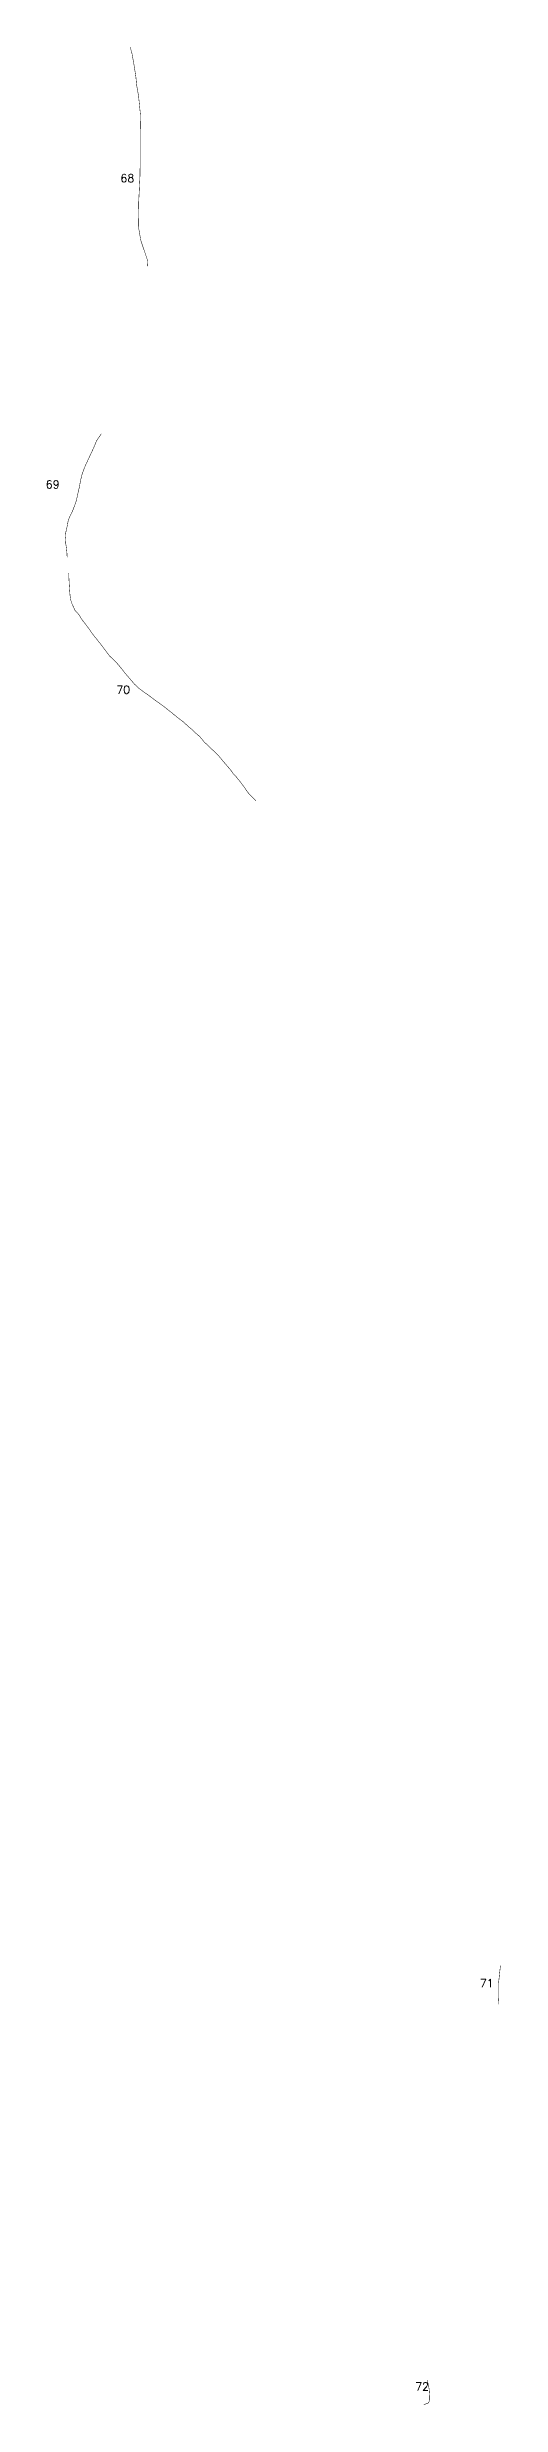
# Model space of a CAD drawing. Header units: metres. Extents: x 254129 to 299963, y 1973748 to 2228052.
# Drawn here: x 264364 to 267195, y 2132654 to 2147389 of the extents above; entities that cross this region are included whole.
import ezdxf

# ---------------------------------------------------------------- set-up
doc = ezdxf.new("R2010")
doc.units = ezdxf.units.M
doc.header["$MEASUREMENT"] = 0
doc.layers.add('ARTIFICIALLY PROTECTED', color=4, linetype='Continuous')
doc.styles.get("Standard").update_dxf_attribs({"font": 'simplex.shx'})

msp = doc.modelspace()

# ---------------------------------------------------------------- linework, layer by layer
at = {"layer": 'ARTIFICIALLY PROTECTED', "const_width": 3, "flags": 128}
for points in [[(264882, 2147387), (264893, 2147349), (264905, 2147280), (264917, 2147204), (264922, 2147151), (264934, 2147082), (264946, 2146962), (264944, 2146853), (264944, 2146733), (264943, 2146592), (264935, 2146427), (264932, 2146273), (264948, 2146180), (264966, 2146127), (264992, 2146050), (264990, 2146018)], [(264701, 2144973), (264701, 2144972), (264673, 2144931), (264652, 2144881), (264619, 2144811), (264598, 2144765), (264582, 2144721), (264572, 2144681), (264564, 2144638), (264551, 2144580), (264542, 2144543), (264523, 2144493), (264503, 2144451), (264495, 2144431), (264489, 2144399), (264479, 2144353), (264477, 2144324), (264479, 2144289), (264484, 2144256), (264487, 2144224), (264488, 2144201)], [(264498, 2144102), (264499, 2144074), (264502, 2144017), (264506, 2143963), (264511, 2143932), (264518, 2143911), (264538, 2143867), (264559, 2143845), (264585, 2143805), (264611, 2143772), (264651, 2143716), (264694, 2143662), (264751, 2143586), (264795, 2143543), (264816, 2143519), (264851, 2143475), (264885, 2143435), (264907, 2143409), (264937, 2143381), (264968, 2143358), (265009, 2143329), (265040, 2143305), (265080, 2143277), (265131, 2143237), (265169, 2143206), (265218, 2143168), (265244, 2143143), (265264, 2143127), (265286, 2143105), (265314, 2143082), (265344, 2143046), (265383, 2143009), (265431, 2142963), (265462, 2142926), (265510, 2142869), (265524, 2142849), (265542, 2142830), (265576, 2142788), (265620, 2142726), (265667, 2142678)], [(267193, 2135401), (267191, 2135384), (267180, 2135284), (267180, 2135213), (267183, 2135157)], [(266736, 2132808), (266747, 2132755), (266751, 2132704), (266751, 2132686), (266747, 2132673), (266741, 2132664), (266714, 2132655)]]:
    msp.add_lwpolyline(points, dxfattribs=at)

# ---------------------------------------------------------------- texts
at = {"char_height": 50, "attachment_point": 1}
for s, width, heights, insert in [('68', 84.37, [0], (264821, 2146595)), ('69', 181.29, [67.3], (264355, 2144681)), ('70', 84.37, [0], (264795, 2143398)), ('71', 84.37, [0], (267064, 2135314)), ('72', 84.37, [0], (266661, 2132793))]:
    msp.add_mtext_dynamic_manual_height_columns(s, width=width, gutter_width=1, heights=heights, dxfattribs=dict(at, insert=insert))

doc.saveas('drawing.dxf')
